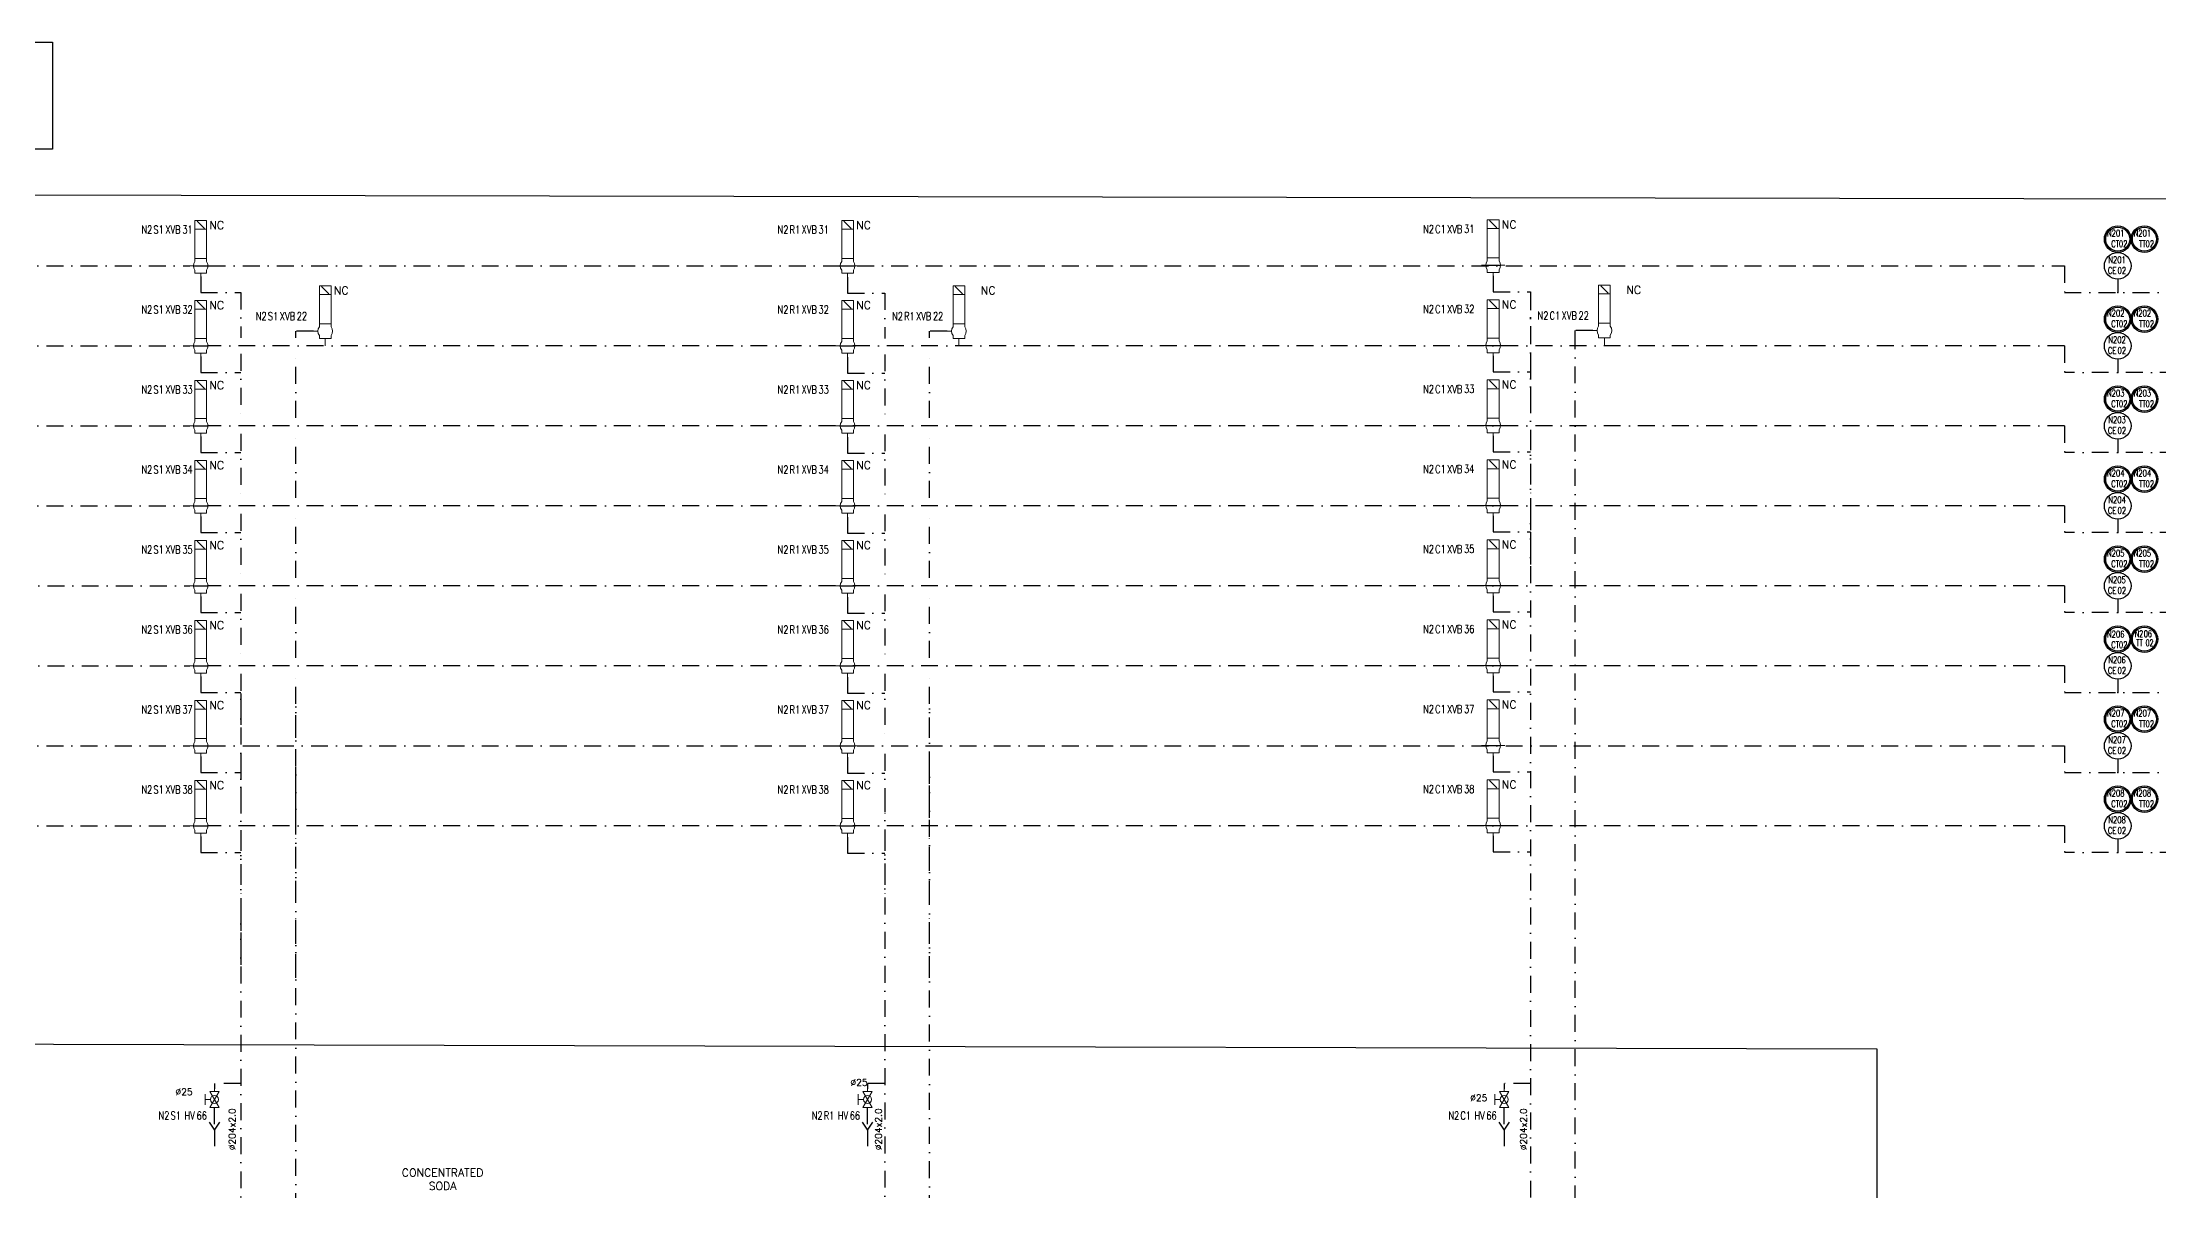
# Model space of a CAD drawing. Header units: inches. Extents: x 23035 to 25275, y 24242 to 25664.
# Drawn here: x 23980 to 24773, y 25234 to 25664 of the extents above; entities that cross this region are included whole.
import ezdxf
from ezdxf.enums import TextEntityAlignment as Align

# ---------------------------------------------------------------- set-up
doc = ezdxf.new("R2010")
doc.units = ezdxf.units.IN
doc.header["$MEASUREMENT"] = 0
doc.linetypes.add('DASHDOT', pattern=[25.4, 12.7, -6.35, 0, -6.35])
doc.linetypes.add('DASHDOT2', pattern=[12.7, 6.35, -3.175, 0, -3.175])
doc.layers.add('31 Equipment', color=7, linetype='Continuous', lineweight=9)
for name, color, linetype in [('FUTUR', 253, 'DASHDOT'), ('LIBELLE-INSTRUM', 7, 'Continuous'), ('MATERIEL-DIVERS', 7, 'Continuous'), ('REPERES', 7, 'Continuous'), ('Skid', 5, 'Continuous'), ('techn-data', 7, 'Continuous'), ('TEXTES', 7, 'Continuous'), ('TUYAUTERIE-NEP', 4, 'DASHDOT2'), ('TXT_ENG', 7, 'Continuous'), ('VANNES', 7, 'Continuous')]:
    doc.layers.add(name, color=color, linetype=linetype)
doc.layers.get('REPERES').off()
doc.styles.add('ROMANC', font='romanc')
doc.styles.add('ROMANS', font='ROMANS.SHX')

# ---------------------------------------------------------------- blocks, each defined once
blk = doc.blocks.new('INSTR-F-L-TT')
at = {"layer": 'MATERIEL-DIVERS'}
for radius in [5, 4.5]:
    blk.add_circle((0, 0), radius, dxfattribs=at)
blk = doc.blocks.new('INSTR-M-L-CE')
at = {"color": 7, "extrusion": (0, -1, 0)}
blk.add_point((0, -10), dxfattribs=at)
at = {"layer": 'MATERIEL-DIVERS', "color": 7}
blk.add_line((0, -5), (0, -10), dxfattribs=at)
blk.add_circle((0, 0), 5, dxfattribs=at)
at = {"layer": 'LIBELLE-INSTRUM', "style": 'ROMANS', "width": 0.8, "flags": 8}
blk.add_attdef('CE', text='', height=3, dxfattribs=at).set_placement((0, 0), align=Align.MIDDLE)
blk = doc.blocks.new('INSTR-F-L-CT')
at = {"layer": 'MATERIEL-DIVERS'}
for radius in [5, 4.5]:
    blk.add_circle((0, 0), radius, dxfattribs=at)
blk = doc.blocks.new('APV-VLV-SSEAT-SW42-3')
at = {"layer": '31 Equipment', "ltscale": 38}
for p, q in [((1.25, 15.25), (-1.25, 12.75)), ((-2, 2.5), (-2, 1.5)), ((2, 2.5), (2, 1.5)), ((-2, -2.5), (-2, -1.5)), ((2, -2.5), (-2, -2.5)), ((-2, -2.5), (2, -2.5)), ((0, -2.5), (0, -5)), ((2, -2.5), (2, -1.5))]:
    blk.add_line(p, q, dxfattribs=at)
at = {"layer": '31 Equipment'}
for p, q in [((-4, 0), (-2.5, 0)), ((2.5, 0), (4, 0))]:
    blk.add_line(p, q, dxfattribs=at)
at = {"layer": '31 Equipment', "lineweight": 30}
blk.add_line((2.5, 0), (-2.5, 0), dxfattribs=at)
at = {"layer": '31 Equipment', "ltscale": 38}
for points in [[(-2, 12.5), (2, 12.5), (2, 15.5), (-2, 15.5)], [(-2, 2.5), (2, 2.5), (2, 12.5), (-2, 12.5)]]:
    blk.add_lwpolyline(points, close=True, dxfattribs=at)
for start, end in [(143.1301, 216.8699), (323.1301, 36.8699)]:
    blk.add_arc((0, 0), 2.5, start, end, dxfattribs=at)
blk = doc.blocks.new('APV-VLV-SSEAT-SW41-3')
at = {"layer": '31 Equipment', "ltscale": 38}
for p, q in [((1.25, 15.25), (-1.25, 12.75)), ((-2, 2.5), (-2, 1.5)), ((2, 2.5), (2, 1.5)), ((2.5, 0), (4, 0)), ((-2, -2.5), (-2, -1.5)), ((2, -2.5), (-2, -2.5)), ((-2, -2.5), (2, -2.5)), ((0, -2.5), (0, -5)), ((2, -2.5), (2, -1.5))]:
    blk.add_line(p, q, dxfattribs=at)
for points in [[(-2, 12.5), (2, 12.5), (2, 15.5), (-2, 15.5)], [(-2, 2.5), (2, 2.5), (2, 12.5), (-2, 12.5)]]:
    blk.add_lwpolyline(points, close=True, dxfattribs=at)
for start, end in [(143.1301, 216.8699), (323.1301, 36.8699)]:
    blk.add_arc((0, 0), 2.5, start, end, dxfattribs=at)
blk = doc.blocks.new('REPINS2')
at = {"layer": 'TEXTES', "style": 'ROMANS', "width": 0.7}
for tag, p in [('ZONE', (-3.35, 0.8)), ('SOUSZONE', (0.05, 0.8)), ('NUM', (0.7, -2.6))]:
    blk.add_attdef(tag, p, '', height=2.5, dxfattribs=at)
blk.add_attdef('ELEMENT', text='', height=2.5, dxfattribs=at).set_placement((-1.56, -2.59), align=Align.CENTER)
blk = doc.blocks.new('REPINS')
at = {"layer": 'TEXTES', "style": 'ROMANS', "width": 0.75}
for tag, p in [('ZONE', (-3.3, 1)), ('SOUSZONE', (0.1, 1)), ('NUM', (0.2, -3))]:
    blk.add_attdef(tag, p, '', height=2.5, dxfattribs=at)
blk.add_attdef('ELEMENT', text='', height=2.5, dxfattribs=at).set_placement((-0.2, -3), align=Align.RIGHT)
blk = doc.blocks.new('REPNORM1')
at = {"layer": 'TEXTES', "style": 'ROMANS', "width": 0.75}
for tag, p in [('ZONE', (-9.75, -1.25)), ('SOUSZONE', (-5.25, -1.25)), ('ELEMENT', (-0.75, -1.25)), ('NUM', (5.59, -1.22))]:
    blk.add_attdef(tag, p, '', height=3, dxfattribs=at)
blk = doc.blocks.new('REPNORM')
at = {"layer": 'TEXTES', "style": 'ROMANS', "width": 0.75}
for tag, p in [('ZONE', (-9.75, -1.25)), ('SOUSZONE', (-5.25, -1.25)), ('ELEMENT', (0, -1.25)), ('NUM', (4.5, -1.25))]:
    blk.add_attdef(tag, p, '', height=3, dxfattribs=at)
blk = doc.blocks.new('APV-VLVM-BALL-KHV+MF-1')
at = {"layer": '31 Equipment', "ltscale": 38}
for p, q in [((-3, 0), (-4, 0)), ((3, 0), (4, 0))]:
    blk.add_line(p, q, dxfattribs=at)
at = {"layer": '31 Equipment'}
for p, q in [((-3, 1.734), (-3, -1.734)), ((-3, -1.734), (3, 1.734)), ((3, -1.734), (-3, 1.734)), ((-2, 3.5), (2, 3.5)), ((0, 1.5), (0, 3.5)), ((3, 1.734), (3, -1.734))]:
    blk.add_line(p, q, dxfattribs=at)
blk.add_circle((0, 0), 1.5, dxfattribs=at)

msp = doc.modelspace()

# ---------------------------------------------------------------- linework, layer by layer
at = {"layer": 'FUTUR', "linetype": 'DASHDOT'}
msp.add_line((24038.9, 25426.69), (24038.9, 25420.69), dxfattribs=at)
at = {"layer": 'MATERIEL-DIVERS'}
msp.add_lwpolyline([(23983.32, 25664.5), (23983.32, 25624.5), (23772.54, 25624.5), (23772.54, 25664.5)], close=True, dxfattribs=at)
at = {"layer": 'Skid'}
msp.add_lwpolyline([(24623.7, 24293.98), (24623.7, 24458.64), (25275.36, 24458.64), (25275.36, 25604.76), (23202.27, 25608.55), (23202.27, 25290.87), (24667.51, 25287.08), (24667.51, 24986.98), (23313.6, 24986.98), (23313.6, 24331.82), (24491.91, 24331.82), (24491.91, 24293.98), (24623.7, 24293.98)], dxfattribs=at)
at = {"layer": 'TUYAUTERIE-NEP'}
for p, q in [((23801.87, 25580.69), (24034.87, 25580.69)), ((24041.87, 25580.69), (24737.78, 25580.69)), ((24737.78, 25580.69), (24737.78, 25570.69)), ((24038.9, 25576.69), (24038.9, 25570.69)), ((24038.9, 25570.69), (24053.9, 25570.69)), ((24053.9, 25570.69), (24053.9, 25553.69)), ((24281.49, 25576.5), (24281.49, 25570.5)), ((24523.57, 25576.9), (24523.57, 25570.9)), ((24523.57, 25570.9), (24537.57, 25570.9)), ((24537.57, 25570.9), (24537.57, 25553.9)), ((24737.78, 25570.69), (24792.78, 25570.69)), ((24281.49, 25570.5), (24295.49, 25570.5)), ((24295.49, 25570.5), (24295.49, 25553.5)), ((24537.57, 25570.43), (24537.57, 25223.83)), ((24074.61, 25553.69), (24074.61, 25556.19)), ((24081.2, 25556.19), (24074.61, 25556.19)), ((24312.24, 25553.69), (24312.24, 25556.19)), ((24318.83, 25556.19), (24312.24, 25556.19)), ((24554.33, 25191.04), (24554.33, 25556.4)), ((24554.33, 25553.9), (24554.33, 25556.4)), ((24560.91, 25556.4), (24554.33, 25556.4)), ((23801.87, 25550.69), (24034.87, 25550.69)), ((24737.78, 25550.69), (24041.87, 25550.69)), ((24053.9, 25547.69), (24053.9, 25523.69)), ((24074.61, 25523.69), (24074.61, 25547.69)), ((24295.49, 25547.5), (24295.49, 25523.5)), ((24312.23, 25523.69), (24312.23, 25547.67)), ((24523.57, 25546.9), (24523.57, 25540.9)), ((24537.57, 25547.9), (24537.57, 25523.9)), ((24737.78, 25550.69), (24737.78, 25540.69)), ((24038.9, 25546.69), (24038.9, 25540.69)), ((24038.9, 25546.69), (24038.9, 25540.69)), ((24038.9, 25540.69), (24053.9, 25540.69)), ((24281.49, 25546.5), (24281.49, 25540.5)), ((24281.49, 25540.5), (24295.49, 25540.5)), ((24523.57, 25540.9), (24537.57, 25540.9)), ((24792.78, 25540.69), (24737.78, 25540.69)), ((23801.87, 25520.69), (24034.87, 25520.69)), ((24038.9, 25516.69), (24038.9, 25510.69)), ((24038.9, 25516.69), (24038.9, 25510.69)), ((24737.78, 25520.69), (24041.87, 25520.69)), ((24053.9, 25517.69), (24053.9, 25493.69)), ((24074.61, 25493.69), (24074.61, 25517.69)), ((24281.49, 25516.5), (24281.49, 25510.5)), ((24295.49, 25517.5), (24295.49, 25493.5)), ((24312.23, 25493.69), (24312.23, 25517.69)), ((24523.57, 25516.9), (24523.57, 25510.9)), ((24537.57, 25517.9), (24537.57, 25493.9)), ((24737.78, 25520.69), (24737.78, 25510.69)), ((24038.9, 25510.69), (24053.9, 25510.69)), ((24281.49, 25510.5), (24295.49, 25510.5)), ((24523.57, 25510.9), (24537.57, 25510.9)), ((24792.78, 25510.69), (24737.78, 25510.69)), ((23801.87, 25490.69), (24034.87, 25490.69)), ((24038.9, 25486.69), (24038.9, 25480.69)), ((24038.9, 25486.69), (24038.9, 25480.69)), ((24737.78, 25490.69), (24041.87, 25490.69)), ((24053.9, 25487.69), (24053.9, 25463.69)), ((24074.61, 25463.69), (24074.61, 25487.69)), ((24281.49, 25486.5), (24281.49, 25480.5)), ((24295.49, 25487.5), (24295.49, 25463.5)), ((24312.24, 25463.69), (24312.23, 25487.69)), ((24523.57, 25486.9), (24523.57, 25480.9)), ((24537.57, 25487.9), (24537.57, 25463.9)), ((24737.78, 25490.69), (24737.78, 25480.69)), ((24038.9, 25480.69), (24053.9, 25480.69)), ((24281.49, 25480.5), (24295.49, 25480.5)), ((24523.57, 25480.9), (24537.57, 25480.9)), ((24792.78, 25480.69), (24737.78, 25480.69)), ((23891.87, 25460.69), (24034.87, 25460.69)), ((24737.78, 25460.69), (24041.87, 25460.69)), ((24737.78, 25460.69), (24737.78, 25450.69)), ((24038.9, 25456.69), (24038.9, 25450.69)), ((24038.9, 25456.69), (24038.9, 25450.69)), ((24053.9, 25457.69), (24053.9, 25433.69)), ((24074.61, 25433.69), (24074.61, 25457.69)), ((24281.49, 25456.5), (24281.49, 25450.5)), ((24295.49, 25457.5), (24295.49, 25433.69)), ((24312.24, 25433.69), (24312.24, 25457.69)), ((24523.57, 25456.9), (24523.57, 25450.9)), ((24038.9, 25450.69), (24053.9, 25450.69)), ((24281.49, 25450.5), (24295.49, 25450.5)), ((24523.57, 25450.9), (24537.57, 25450.9)), ((24792.78, 25450.69), (24737.78, 25450.69)), ((23891.87, 25430.69), (24034.87, 25430.69)), ((24737.78, 25430.69), (24041.87, 25430.69)), ((24737.78, 25430.69), (24737.78, 25420.69)), ((24038.9, 25426.69), (24038.9, 25420.69)), ((24038.9, 25420.69), (24053.9, 25420.69)), ((24053.9, 25427.69), (24053.9, 25403.69)), ((24053.9, 25420.33), (24053.9, 25154.18)), ((24074.61, 25403.69), (24074.61, 25427.69)), ((24074.61, 25162.65), (24074.61, 25420.33)), ((24281.49, 25426.5), (24281.49, 25420.5)), ((24281.49, 25420.5), (24295.49, 25420.5)), ((24295.49, 25427.69), (24295.49, 25403.69)), ((24312.24, 25403.69), (24312.24, 25427.69)), ((24312.25, 25161.83), (24312.24, 25420.33)), ((24523.57, 25426.9), (24523.57, 25420.9)), ((24523.57, 25420.9), (24537.57, 25420.9)), ((24737.78, 25420.69), (24792.78, 25420.69)), ((23801.87, 25400.69), (24034.87, 25400.69)), ((24038.9, 25396.69), (24038.9, 25390.69)), ((24041.87, 25400.69), (24737.78, 25400.69)), ((24053.9, 25397.69), (24053.9, 25373.69)), ((24074.61, 25373.69), (24074.61, 25397.69)), ((24281.49, 25396.5), (24281.49, 25390.5)), ((24295.49, 25397.69), (24295.49, 25373.69)), ((24312.24, 25373.69), (24312.24, 25397.69)), ((24523.57, 25396.9), (24523.57, 25390.9)), ((24737.78, 25400.69), (24737.78, 25390.69)), ((24038.9, 25390.69), (24053.9, 25390.69)), ((24281.49, 25390.5), (24295.49, 25390.5)), ((24523.57, 25390.9), (24537.57, 25390.9)), ((24737.78, 25390.69), (24792.78, 25390.69)), ((24295.49, 25382.19), (24295.49, 25158.02)), ((23801.87, 25370.69), (24034.87, 25370.69)), ((24038.9, 25366.69), (24038.9, 25360.69)), ((24038.9, 25366.69), (24038.9, 25360.69)), ((24737.78, 25370.69), (24041.87, 25370.69)), ((24053.9, 25367.69), (24053.9, 25343.69)), ((24074.61, 25343.69), (24074.61, 25367.69)), ((24281.49, 25366.5), (24281.49, 25360.5)), ((24295.49, 25367.69), (24295.49, 25343.69)), ((24312.24, 25343.69), (24312.24, 25367.69)), ((24523.57, 25366.9), (24523.57, 25360.9)), ((24737.78, 25370.69), (24737.78, 25360.69)), ((24038.9, 25360.69), (24053.9, 25360.69)), ((24281.49, 25360.5), (24295.49, 25360.5)), ((24523.57, 25360.9), (24537.57, 25360.9)), ((24792.78, 25360.69), (24737.78, 25360.69)), ((24053.9, 25337.69), (24053.9, 25313.69)), ((24074.61, 25313.69), (24074.61, 25337.69)), ((24312.24, 25313.69), (24312.24, 25337.69)), ((24053.9, 25274.05), (24044.05, 25274.05)), ((24044.05, 25274.05), (24044.05, 25272.1)), ((24295.49, 25274.05), (24288.99, 25274.05)), ((24288.99, 25274.05), (24288.99, 25272.1)), ((24537.57, 25274.05), (24527.72, 25274.05)), ((24527.72, 25274.05), (24527.72, 25272.1)), ((24044.05, 25258.82), (24044.05, 25265.1)), ((24288.99, 25258.82), (24288.99, 25265.1)), ((24527.72, 25258.82), (24527.72, 25265.1)), ((24042.05, 25259.54), (24044.05, 25256.54)), ((24044.05, 25256.54), (24046.05, 25259.54)), ((24044.05, 25256.54), (24044.05, 25250.54)), ((24286.99, 25259.54), (24288.99, 25256.54)), ((24288.99, 25256.54), (24290.99, 25259.54)), ((24288.99, 25256.54), (24288.99, 25250.54)), ((24525.72, 25259.54), (24527.72, 25256.54)), ((24527.72, 25256.54), (24529.72, 25259.54)), ((24527.72, 25256.54), (24527.72, 25250.54))]:
    msp.add_line(p, q, dxfattribs=at)

# ---------------------------------------------------------------- block references
at = {"layer": '31 Equipment', "xscale": -1, "rotation": 90}
for p in [(24044.05, 25268.1), (24288.99, 25268.1), (24527.72, 25268.1)]:
    msp.add_blockref('APV-VLVM-BALL-KHV+MF-1', p, dxfattribs=at)
at = {"layer": 'FUTUR', "linetype": 'DASHDOT', "xscale": -1.100000000000362, "yscale": 1.099999999999909, "zscale": 1.1}
for p in [(24038.9, 25430.68), (24038.9, 25370.68), (24281.49, 25370.69), (24523.57, 25370.88)]:
    msp.add_blockref('APV-VLV-SSEAT-SW42-3', p, dxfattribs=at)
at = {"layer": 'FUTUR', "linetype": 'DASHDOT'}
for name, p in [('INSTR-F-L-CT', (24757.78, 25380.69)), ('INSTR-F-L-TT', (24767.78, 25380.69)), ('INSTR-M-L-CE', (24757.78, 25370.69))]:
    msp.add_blockref(name, p, dxfattribs=at)
at = {"layer": 'MATERIEL-DIVERS'}
for name, p in [('INSTR-F-L-CT', (24757.78, 25590.69)), ('INSTR-F-L-TT', (24767.78, 25590.69)), ('INSTR-M-L-CE', (24757.78, 25580.69)), ('INSTR-F-L-CT', (24757.78, 25560.69)), ('INSTR-F-L-TT', (24767.78, 25560.69)), ('INSTR-M-L-CE', (24757.78, 25550.69)), ('INSTR-F-L-CT', (24757.78, 25530.69)), ('INSTR-F-L-TT', (24767.78, 25530.69)), ('INSTR-M-L-CE', (24757.78, 25520.69)), ('INSTR-F-L-CT', (24757.78, 25500.69)), ('INSTR-F-L-TT', (24767.78, 25500.69)), ('INSTR-M-L-CE', (24757.78, 25490.69))]:
    msp.add_blockref(name, p, dxfattribs=at)
at = {"layer": 'REPERES'}
for name, p, values in [('REPNORM1', (24026.43, 25594.02), {'ZONE': 'N2', 'SOUSZONE': 'S1', 'ELEMENT': 'XVB', 'NUM': '31'}), ('REPNORM1', (24265, 25594.02), {'ZONE': 'N2', 'SOUSZONE': 'R1', 'ELEMENT': 'XVB', 'NUM': '31'}), ('REPNORM1', (24507.08, 25594.23), {'ZONE': 'N2', 'SOUSZONE': 'C1', 'ELEMENT': 'XVB', 'NUM': '31'}), ('REPINS', (24757.52, 25580.69), {'ZONE': 'N2', 'SOUSZONE': '01', 'ELEMENT': 'CE', 'NUM': '02'}), ('REPNORM1', (24026.43, 25564.02), {'ZONE': 'N2', 'SOUSZONE': 'S1', 'ELEMENT': 'XVB', 'NUM': '32'}), ('REPNORM1', (24069.35, 25561.55), {'ZONE': 'N2', 'SOUSZONE': 'S1', 'ELEMENT': 'XVB', 'NUM': '22'}), ('REPNORM1', (24265, 25564.02), {'ZONE': 'N2', 'SOUSZONE': 'R1', 'ELEMENT': 'XVB', 'NUM': '32'}), ('REPNORM1', (24307.92, 25561.55), {'ZONE': 'N2', 'SOUSZONE': 'R1', 'ELEMENT': 'XVB', 'NUM': '22'}), ('REPNORM1', (24507.08, 25564.23), {'ZONE': 'N2', 'SOUSZONE': 'C1', 'ELEMENT': 'XVB', 'NUM': '32'}), ('REPNORM1', (24550, 25561.76), {'ZONE': 'N2', 'SOUSZONE': 'C1', 'ELEMENT': 'XVB', 'NUM': '22'}), ('REPINS', (24757.52, 25550.69), {'ZONE': 'N2', 'SOUSZONE': '02', 'ELEMENT': 'CE', 'NUM': '02'}), ('REPNORM1', (24026.43, 25534.02), {'ZONE': 'N2', 'SOUSZONE': 'S1', 'ELEMENT': 'XVB', 'NUM': '33'}), ('REPNORM1', (24265, 25534.02), {'ZONE': 'N2', 'SOUSZONE': 'R1', 'ELEMENT': 'XVB', 'NUM': '33'}), ('REPNORM1', (24507.08, 25534.23), {'ZONE': 'N2', 'SOUSZONE': 'C1', 'ELEMENT': 'XVB', 'NUM': '33'}), ('REPINS', (24757.52, 25520.69), {'ZONE': 'N2', 'SOUSZONE': '03', 'ELEMENT': 'CE', 'NUM': '02'}), ('REPNORM1', (24026.43, 25504.02), {'ZONE': 'N2', 'SOUSZONE': 'S1', 'ELEMENT': 'XVB', 'NUM': '34'}), ('REPNORM1', (24265, 25504.02), {'ZONE': 'N2', 'SOUSZONE': 'R1', 'ELEMENT': 'XVB', 'NUM': '34'}), ('REPNORM1', (24507.08, 25504.23), {'ZONE': 'N2', 'SOUSZONE': 'C1', 'ELEMENT': 'XVB', 'NUM': '34'}), ('REPINS', (24757.52, 25490.69), {'ZONE': 'N2', 'SOUSZONE': '04', 'ELEMENT': 'CE', 'NUM': '02'}), ('REPNORM1', (24026.43, 25474.02), {'ZONE': 'N2', 'SOUSZONE': 'S1', 'ELEMENT': 'XVB', 'NUM': '35'}), ('REPNORM1', (24265, 25474.02), {'ZONE': 'N2', 'SOUSZONE': 'R1', 'ELEMENT': 'XVB', 'NUM': '35'}), ('REPNORM1', (24507.08, 25474.23), {'ZONE': 'N2', 'SOUSZONE': 'C1', 'ELEMENT': 'XVB', 'NUM': '35'}), ('REPINS', (24757.52, 25460.69), {'ZONE': 'N2', 'SOUSZONE': '05', 'ELEMENT': 'CE', 'NUM': '02'}), ('REPNORM1', (24026.43, 25444.02), {'ZONE': 'N2', 'SOUSZONE': 'S1', 'ELEMENT': 'XVB', 'NUM': '36'}), ('REPNORM1', (24265, 25444.02), {'ZONE': 'N2', 'SOUSZONE': 'R1', 'ELEMENT': 'XVB', 'NUM': '36'}), ('REPNORM1', (24507.08, 25444.23), {'ZONE': 'N2', 'SOUSZONE': 'C1', 'ELEMENT': 'XVB', 'NUM': '36'}), ('REPINS2', (24767.52, 25440.69), {'ZONE': 'N2', 'SOUSZONE': '06', 'NUM': '02', 'ELEMENT': 'TT'}), ('REPINS', (24757.52, 25430.69), {'ZONE': 'N2', 'SOUSZONE': '06', 'ELEMENT': 'CE', 'NUM': '02'}), ('REPNORM1', (24026.43, 25414.02), {'ZONE': 'N2', 'SOUSZONE': 'S1', 'ELEMENT': 'XVB', 'NUM': '37'}), ('REPNORM1', (24265, 25414.02), {'ZONE': 'N2', 'SOUSZONE': 'R1', 'ELEMENT': 'XVB', 'NUM': '37'}), ('REPNORM1', (24507.08, 25414.23), {'ZONE': 'N2', 'SOUSZONE': 'C1', 'ELEMENT': 'XVB', 'NUM': '37'}), ('REPINS', (24757.52, 25400.69), {'ZONE': 'N2', 'SOUSZONE': '07', 'ELEMENT': 'CE', 'NUM': '02'}), ('REPNORM1', (24026.43, 25384.02), {'ZONE': 'N2', 'SOUSZONE': 'S1', 'ELEMENT': 'XVB', 'NUM': '38'}), ('REPNORM1', (24265, 25384.02), {'ZONE': 'N2', 'SOUSZONE': 'R1', 'ELEMENT': 'XVB', 'NUM': '38'}), ('REPNORM1', (24507.08, 25384.23), {'ZONE': 'N2', 'SOUSZONE': 'C1', 'ELEMENT': 'XVB', 'NUM': '38'}), ('REPINS', (24757.52, 25370.69), {'ZONE': 'N2', 'SOUSZONE': '08', 'ELEMENT': 'CE', 'NUM': '02'}), ('REPNORM', (24032.86, 25261.8), {'ZONE': 'N2', 'SOUSZONE': 'S1', 'ELEMENT': 'HV', 'NUM': '66'}), ('REPNORM', (24277.8, 25261.8), {'ZONE': 'N2', 'SOUSZONE': 'R1', 'ELEMENT': 'HV', 'NUM': '66'}), ('REPNORM', (24516.53, 25261.8), {'ZONE': 'N2', 'SOUSZONE': 'C1', 'ELEMENT': 'HV', 'NUM': '66'})]:
    msp.add_blockref(name, p, dxfattribs=at).add_auto_attribs(values)
ref = msp.add_blockref('REPINS2', (24757.52, 25590.69), dxfattribs=at)
ref.add_attrib('ZONE', 'N2', (24753.72, 25591.69), dxfattribs={"layer": 'TEXTES', "height": 2.5, "style": 'ROMANS', "width": 0.75})
ref.add_attrib('SOUSZONE', '01', (24757.12, 25591.69), dxfattribs={"layer": 'TEXTES', "height": 2.5, "style": 'ROMANS', "width": 0.75})
ref.add_attrib('ELEMENT', 'CT', dxfattribs={"layer": 'TEXTES', "height": 2.5, "style": 'ROMANS', "width": 0.75}).set_placement((24758.32, 25587.69), align=Align.RIGHT)
ref.add_attrib('NUM', '02', (24758.22, 25587.69), dxfattribs={"layer": 'TEXTES', "height": 2.5, "style": 'ROMANS', "width": 0.75})
ref = msp.add_blockref('REPINS2', (24767.52, 25590.69), dxfattribs=at)
ref.add_attrib('ZONE', 'N2', (24763.72, 25591.69), dxfattribs={"layer": 'TEXTES', "height": 2.5, "style": 'ROMANS', "width": 0.75})
ref.add_attrib('SOUSZONE', '01', (24767.12, 25591.69), dxfattribs={"layer": 'TEXTES', "height": 2.5, "style": 'ROMANS', "width": 0.75})
ref.add_attrib('ELEMENT', 'TT', dxfattribs={"layer": 'TEXTES', "height": 2.5, "style": 'ROMANS', "width": 0.75}).set_placement((24768.32, 25587.69), align=Align.RIGHT)
ref.add_attrib('NUM', '02', (24768.22, 25587.69), dxfattribs={"layer": 'TEXTES', "height": 2.5, "style": 'ROMANS', "width": 0.75})
ref = msp.add_blockref('REPINS2', (24757.52, 25560.69), dxfattribs=at)
ref.add_attrib('ZONE', 'N2', (24753.72, 25561.69), dxfattribs={"layer": 'TEXTES', "height": 2.5, "style": 'ROMANS', "width": 0.75})
ref.add_attrib('SOUSZONE', '02', (24757.12, 25561.69), dxfattribs={"layer": 'TEXTES', "height": 2.5, "style": 'ROMANS', "width": 0.75})
ref.add_attrib('ELEMENT', 'CT', dxfattribs={"layer": 'TEXTES', "height": 2.5, "style": 'ROMANS', "width": 0.75}).set_placement((24758.32, 25557.69), align=Align.RIGHT)
ref.add_attrib('NUM', '02', (24758.22, 25557.69), dxfattribs={"layer": 'TEXTES', "height": 2.5, "style": 'ROMANS', "width": 0.75})
ref = msp.add_blockref('REPINS2', (24767.52, 25560.69), dxfattribs=at)
ref.add_attrib('ZONE', 'N2', (24763.72, 25561.69), dxfattribs={"layer": 'TEXTES', "height": 2.5, "style": 'ROMANS', "width": 0.75})
ref.add_attrib('SOUSZONE', '02', (24767.12, 25561.69), dxfattribs={"layer": 'TEXTES', "height": 2.5, "style": 'ROMANS', "width": 0.75})
ref.add_attrib('ELEMENT', 'TT', dxfattribs={"layer": 'TEXTES', "height": 2.5, "style": 'ROMANS', "width": 0.75}).set_placement((24768.32, 25557.69), align=Align.RIGHT)
ref.add_attrib('NUM', '02', (24768.22, 25557.69), dxfattribs={"layer": 'TEXTES', "height": 2.5, "style": 'ROMANS', "width": 0.75})
ref = msp.add_blockref('REPINS2', (24757.52, 25530.69), dxfattribs=at)
ref.add_attrib('ZONE', 'N2', (24753.72, 25531.69), dxfattribs={"layer": 'TEXTES', "height": 2.5, "style": 'ROMANS', "width": 0.75})
ref.add_attrib('SOUSZONE', '03', (24757.12, 25531.69), dxfattribs={"layer": 'TEXTES', "height": 2.5, "style": 'ROMANS', "width": 0.75})
ref.add_attrib('ELEMENT', 'CT', dxfattribs={"layer": 'TEXTES', "height": 2.5, "style": 'ROMANS', "width": 0.75}).set_placement((24758.32, 25527.69), align=Align.RIGHT)
ref.add_attrib('NUM', '02', (24758.22, 25527.69), dxfattribs={"layer": 'TEXTES', "height": 2.5, "style": 'ROMANS', "width": 0.75})
ref = msp.add_blockref('REPINS2', (24767.52, 25530.69), dxfattribs=at)
ref.add_attrib('ZONE', 'N2', (24763.72, 25531.69), dxfattribs={"layer": 'TEXTES', "height": 2.5, "style": 'ROMANS', "width": 0.75})
ref.add_attrib('SOUSZONE', '03', (24767.12, 25531.69), dxfattribs={"layer": 'TEXTES', "height": 2.5, "style": 'ROMANS', "width": 0.75})
ref.add_attrib('ELEMENT', 'TT', dxfattribs={"layer": 'TEXTES', "height": 2.5, "style": 'ROMANS', "width": 0.75}).set_placement((24768.32, 25527.69), align=Align.RIGHT)
ref.add_attrib('NUM', '02', (24768.22, 25527.69), dxfattribs={"layer": 'TEXTES', "height": 2.5, "style": 'ROMANS', "width": 0.75})
ref = msp.add_blockref('REPINS2', (24757.52, 25500.69), dxfattribs=at)
ref.add_attrib('ZONE', 'N2', (24753.72, 25501.69), dxfattribs={"layer": 'TEXTES', "height": 2.5, "style": 'ROMANS', "width": 0.75})
ref.add_attrib('SOUSZONE', '04', (24757.12, 25501.69), dxfattribs={"layer": 'TEXTES', "height": 2.5, "style": 'ROMANS', "width": 0.75})
ref.add_attrib('ELEMENT', 'CT', dxfattribs={"layer": 'TEXTES', "height": 2.5, "style": 'ROMANS', "width": 0.75}).set_placement((24758.32, 25497.69), align=Align.RIGHT)
ref.add_attrib('NUM', '02', (24758.22, 25497.69), dxfattribs={"layer": 'TEXTES', "height": 2.5, "style": 'ROMANS', "width": 0.75})
ref = msp.add_blockref('REPINS2', (24767.52, 25500.69), dxfattribs=at)
ref.add_attrib('ZONE', 'N2', (24763.72, 25501.69), dxfattribs={"layer": 'TEXTES', "height": 2.5, "style": 'ROMANS', "width": 0.75})
ref.add_attrib('SOUSZONE', '04', (24767.12, 25501.69), dxfattribs={"layer": 'TEXTES', "height": 2.5, "style": 'ROMANS', "width": 0.75})
ref.add_attrib('ELEMENT', 'TT', dxfattribs={"layer": 'TEXTES', "height": 2.5, "style": 'ROMANS', "width": 0.75}).set_placement((24768.32, 25497.69), align=Align.RIGHT)
ref.add_attrib('NUM', '02', (24768.22, 25497.69), dxfattribs={"layer": 'TEXTES', "height": 2.5, "style": 'ROMANS', "width": 0.75})
ref = msp.add_blockref('REPINS2', (24757.52, 25470.69), dxfattribs=at)
ref.add_attrib('ZONE', 'N2', (24753.72, 25471.69), dxfattribs={"layer": 'TEXTES', "height": 2.5, "style": 'ROMANS', "width": 0.75})
ref.add_attrib('SOUSZONE', '05', (24757.12, 25471.69), dxfattribs={"layer": 'TEXTES', "height": 2.5, "style": 'ROMANS', "width": 0.75})
ref.add_attrib('ELEMENT', 'CT', dxfattribs={"layer": 'TEXTES', "height": 2.5, "style": 'ROMANS', "width": 0.75}).set_placement((24758.32, 25467.69), align=Align.RIGHT)
ref.add_attrib('NUM', '02', (24758.22, 25467.69), dxfattribs={"layer": 'TEXTES', "height": 2.5, "style": 'ROMANS', "width": 0.75})
ref = msp.add_blockref('REPINS2', (24767.52, 25470.69), dxfattribs=at)
ref.add_attrib('ZONE', 'N2', (24763.72, 25471.69), dxfattribs={"layer": 'TEXTES', "height": 2.5, "style": 'ROMANS', "width": 0.75})
ref.add_attrib('SOUSZONE', '05', (24767.12, 25471.69), dxfattribs={"layer": 'TEXTES', "height": 2.5, "style": 'ROMANS', "width": 0.75})
ref.add_attrib('ELEMENT', 'TT', dxfattribs={"layer": 'TEXTES', "height": 2.5, "style": 'ROMANS', "width": 0.75}).set_placement((24768.32, 25467.69), align=Align.RIGHT)
ref.add_attrib('NUM', '02', (24768.22, 25467.69), dxfattribs={"layer": 'TEXTES', "height": 2.5, "style": 'ROMANS', "width": 0.75})
ref = msp.add_blockref('REPINS2', (24757.52, 25440.3), dxfattribs=at)
ref.add_attrib('ZONE', 'N2', (24753.72, 25441.3), dxfattribs={"layer": 'TEXTES', "height": 2.5, "style": 'ROMANS', "width": 0.75})
ref.add_attrib('SOUSZONE', '06', (24757.12, 25441.3), dxfattribs={"layer": 'TEXTES', "height": 2.5, "style": 'ROMANS', "width": 0.75})
ref.add_attrib('ELEMENT', 'CT', dxfattribs={"layer": 'TEXTES', "height": 2.5, "style": 'ROMANS', "width": 0.75}).set_placement((24758.32, 25437.3), align=Align.RIGHT)
ref.add_attrib('NUM', '02', (24758.22, 25437.3), dxfattribs={"layer": 'TEXTES', "height": 2.5, "style": 'ROMANS', "width": 0.75})
ref = msp.add_blockref('REPINS2', (24757.52, 25410.69), dxfattribs=at)
ref.add_attrib('ZONE', 'N2', (24753.72, 25411.69), dxfattribs={"layer": 'TEXTES', "height": 2.5, "style": 'ROMANS', "width": 0.75})
ref.add_attrib('SOUSZONE', '07', (24757.12, 25411.69), dxfattribs={"layer": 'TEXTES', "height": 2.5, "style": 'ROMANS', "width": 0.75})
ref.add_attrib('ELEMENT', 'CT', dxfattribs={"layer": 'TEXTES', "height": 2.5, "style": 'ROMANS', "width": 0.75}).set_placement((24758.32, 25407.69), align=Align.RIGHT)
ref.add_attrib('NUM', '02', (24758.22, 25407.69), dxfattribs={"layer": 'TEXTES', "height": 2.5, "style": 'ROMANS', "width": 0.75})
ref = msp.add_blockref('REPINS2', (24767.52, 25410.69), dxfattribs=at)
ref.add_attrib('ZONE', 'N2', (24763.72, 25411.69), dxfattribs={"layer": 'TEXTES', "height": 2.5, "style": 'ROMANS', "width": 0.75})
ref.add_attrib('SOUSZONE', '07', (24767.12, 25411.69), dxfattribs={"layer": 'TEXTES', "height": 2.5, "style": 'ROMANS', "width": 0.75})
ref.add_attrib('ELEMENT', 'TT', dxfattribs={"layer": 'TEXTES', "height": 2.5, "style": 'ROMANS', "width": 0.75}).set_placement((24768.32, 25407.69), align=Align.RIGHT)
ref.add_attrib('NUM', '02', (24768.22, 25407.69), dxfattribs={"layer": 'TEXTES', "height": 2.5, "style": 'ROMANS', "width": 0.75})
ref = msp.add_blockref('REPINS2', (24757.52, 25380.69), dxfattribs=at)
ref.add_attrib('ZONE', 'N2', (24753.72, 25381.69), dxfattribs={"layer": 'TEXTES', "height": 2.5, "style": 'ROMANS', "width": 0.75})
ref.add_attrib('SOUSZONE', '08', (24757.12, 25381.69), dxfattribs={"layer": 'TEXTES', "height": 2.5, "style": 'ROMANS', "width": 0.75})
ref.add_attrib('ELEMENT', 'CT', dxfattribs={"layer": 'TEXTES', "height": 2.5, "style": 'ROMANS', "width": 0.75}).set_placement((24758.32, 25377.69), align=Align.RIGHT)
ref.add_attrib('NUM', '02', (24758.22, 25377.69), dxfattribs={"layer": 'TEXTES', "height": 2.5, "style": 'ROMANS', "width": 0.75})
ref = msp.add_blockref('REPINS2', (24767.52, 25380.69), dxfattribs=at)
ref.add_attrib('ZONE', 'N2', (24763.72, 25381.69), dxfattribs={"layer": 'TEXTES', "height": 2.5, "style": 'ROMANS', "width": 0.75})
ref.add_attrib('SOUSZONE', '08', (24767.12, 25381.69), dxfattribs={"layer": 'TEXTES', "height": 2.5, "style": 'ROMANS', "width": 0.75})
ref.add_attrib('ELEMENT', 'TT', dxfattribs={"layer": 'TEXTES', "height": 2.5, "style": 'ROMANS', "width": 0.75}).set_placement((24768.32, 25377.69), align=Align.RIGHT)
ref.add_attrib('NUM', '02', (24768.22, 25377.69), dxfattribs={"layer": 'TEXTES', "height": 2.5, "style": 'ROMANS', "width": 0.75})
at = {"layer": 'TUYAUTERIE-NEP', "xscale": -1.100000000000362, "yscale": 1.099999999999909, "zscale": 1.1}
for name, p in [('APV-VLV-SSEAT-SW41-3', (24085.6, 25556.19)), ('APV-VLV-SSEAT-SW41-3', (24323.23, 25556.19)), ('APV-VLV-SSEAT-SW41-3', (24565.31, 25556.4)), ('APV-VLV-SSEAT-SW42-3', (24281.49, 25490.69)), ('APV-VLV-SSEAT-SW42-3', (24523.57, 25490.88)), ('APV-VLV-SSEAT-SW42-3', (24281.49, 25460.69)), ('APV-VLV-SSEAT-SW42-3', (24523.57, 25460.88)), ('APV-VLV-SSEAT-SW42-3', (24281.49, 25430.69)), ('APV-VLV-SSEAT-SW42-3', (24523.57, 25430.88))]:
    msp.add_blockref(name, p, dxfattribs=at)
at = {"layer": 'TUYAUTERIE-NEP'}
for name, p in [('INSTR-F-L-CT', (24757.78, 25470.69)), ('INSTR-F-L-TT', (24767.78, 25470.69)), ('INSTR-M-L-CE', (24757.78, 25460.69)), ('INSTR-F-L-CT', (24757.78, 25440.69)), ('INSTR-F-L-TT', (24767.78, 25440.69)), ('INSTR-M-L-CE', (24757.78, 25430.69)), ('INSTR-F-L-CT', (24757.78, 25410.69)), ('INSTR-F-L-TT', (24767.78, 25410.69)), ('INSTR-M-L-CE', (24757.78, 25400.69))]:
    msp.add_blockref(name, p, dxfattribs=at)
at = {"layer": 'VANNES', "xscale": -1.100000000000362, "yscale": 1.099999999999909, "zscale": 1.1}
for p in [(24038.9, 25580.68), (24281.49, 25580.69), (24523.57, 25580.88), (24038.9, 25550.68), (24281.49, 25550.69), (24523.57, 25550.88), (24038.9, 25520.68), (24281.49, 25520.69), (24523.57, 25520.88), (24038.9, 25490.68), (24038.9, 25460.68), (24038.9, 25400.68), (24281.49, 25400.69), (24523.57, 25400.88)]:
    msp.add_blockref('APV-VLV-SSEAT-SW42-3', p, dxfattribs=at)

# ---------------------------------------------------------------- texts
at = {"layer": 'techn-data', "style": 'ROMANS'}
for p in [(24032.65, 25270.95), (24285.77, 25274.48), (24518.17, 25268.67)]:
    msp.add_text('%%C25', height=2.5, dxfattribs=at).set_placement(p, align=Align.MIDDLE_CENTER)
for p in [(24050.68, 25256.9), (24293.05, 25256.9), (24534.97, 25256.9)]:
    msp.add_text('%%C204x2.0', height=2.5, rotation=90, dxfattribs=at).set_placement(p, align=Align.MIDDLE_CENTER)
at = {"layer": 'TEXTES', "style": 'ROMANS'}
for p in [(24042.14, 25594.45), (24284.73, 25594.46), (24526.81, 25594.66), (24088.84, 25569.96), (24331.43, 25569.97), (24573.51, 25570.17), (24042.14, 25564.45), (24284.73, 25564.46), (24526.81, 25564.66), (24042.14, 25534.45), (24284.73, 25534.46), (24526.81, 25534.66), (24042.14, 25504.45), (24284.73, 25504.46), (24526.81, 25504.66), (24042.14, 25474.45), (24284.73, 25474.46), (24526.81, 25474.66), (24042.14, 25444.45), (24284.73, 25444.46), (24526.81, 25444.66), (24042.14, 25414.45), (24284.73, 25414.46), (24526.81, 25414.66), (24042.14, 25384.45), (24284.73, 25384.46), (24526.81, 25384.66)]:
    msp.add_text('NC', height=3, dxfattribs=at).set_placement(p)
at = {"layer": 'TXT_ENG', "style": 'ROMANC'}
for s, p in [('CONCENTRATED', (24129.61, 25240.65)), ('SODA', (24129.61, 25235.65))]:
    msp.add_text(s, height=3, dxfattribs=at).set_placement(p, align=Align.MIDDLE)

doc.saveas('drawing.dxf')
